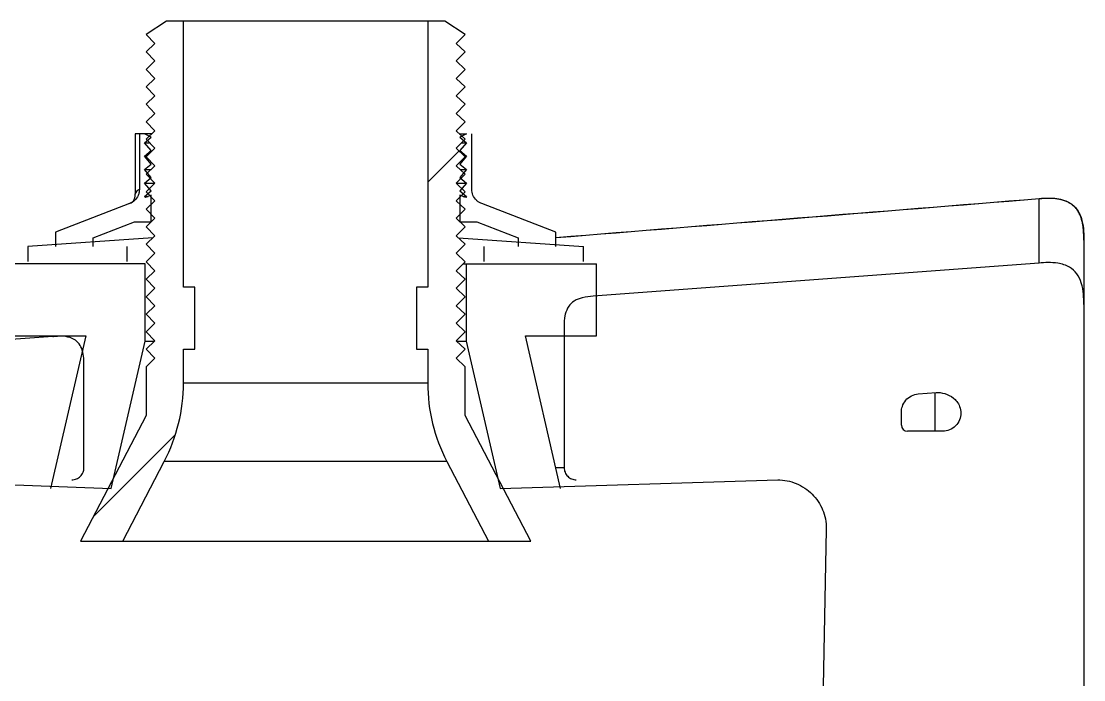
# Model space of a CAD drawing. Header units: inches. Extents: x 0.1 to 2.19, y 0.14 to 1.19.
# Drawn here: x 1.4893 to 1.5767, y 1.1362 to 1.1904 of the extents above; entities that cross this region are included whole.
import ezdxf

# ---------------------------------------------------------------- set-up
doc = ezdxf.new("R2010")
doc.units = ezdxf.units.IN
doc.header["$MEASUREMENT"] = 0

# ---------------------------------------------------------------- blocks, each defined once
blk = doc.blocks.new('bn30-3')
h = blk.add_hatch()
h.set_pattern_fill('ANSI31', color=256, scale=0.254, style=0)
h.set_pattern_definition([(44.99999999999999, (-1.059989171669457, 2.276300027014194), (-0.02245064030267288, 0.02245064030267288), [])])
edge = h.paths.add_edge_path()
edge.add_line((1.298347479674327, 3.139255518494387), (1.298347479674327, 3.144335518494387))
edge.add_line((1.298347479674327, 3.144335518494387), (1.29741219035396, 3.144335518494387))
edge.add_line((1.29741219035396, 3.144335518494387), (1.29741219035396, 3.166230318494385))
edge.add_line((1.29741219035396, 3.166230318494385), (1.296014716974781, 3.166230318494385))
edge.add_line((1.296014716974781, 3.166230318494385), (1.294338790353962, 3.165149935590911))
edge.add_line((1.294338790353962, 3.165149935590911), (1.295058057692053, 3.164408442175066))
edge.add_line((1.295058057692053, 3.164408442175066), (1.294338790353962, 3.163710734693666))
edge.add_line((1.294338790353962, 3.163710734693666), (1.295058057692053, 3.162969241277821))
edge.add_line((1.295058057692053, 3.162969241277828), (1.294338790353962, 3.162271533796428))
edge.add_line((1.294338790353962, 3.162271533796428), (1.295058057692053, 3.161530040380583))
edge.add_line((1.295058057692053, 3.161530040380583), (1.294338790353962, 3.160832332899183))
edge.add_line((1.294338790353962, 3.160832332899183), (1.295058057692053, 3.160090839483338))
edge.add_line((1.295058057692053, 3.160090839483338), (1.294338790353962, 3.159393132001938))
edge.add_line((1.294338790353962, 3.159393132001938), (1.295058057692053, 3.158651638586093))
edge.add_line((1.295058057692053, 3.158651638586093), (1.294338790353962, 3.157953931104693))
edge.add_line((1.294338790353962, 3.157953931104693), (1.295058057692053, 3.157212437688848))
edge.add_line((1.295058057692053, 3.157212437688855), (1.294601756428477, 3.156769813940343))
edge.add_line((1.294601756428477, 3.156769813940343), (1.294338790353962, 3.156514730207455))
edge.add_line((1.294338790353962, 3.156514730207455), (1.294436375378545, 3.156414129708338))
edge.add_line((1.294436375378545, 3.156414129708331), (1.295058057692053, 3.15577323679161))
edge.add_line((1.295058057692053, 3.15577323679161), (1.294338790353962, 3.15507552931021))
edge.add_line((1.294338790353962, 3.15507552931021), (1.295058057692053, 3.154334035894365))
edge.add_line((1.295058057692053, 3.154334035894365), (1.294449155156009, 3.153743385057965))
edge.add_line((1.294449155156009, 3.153743385057965), (1.294338790353962, 3.153636328412965))
edge.add_line((1.294338790353962, 3.153636328412965), (1.294664850874327, 3.153300192297479))
edge.add_line((1.294664850874334, 3.153300192297479), (1.295058057692053, 3.15289483499712))
edge.add_line((1.295058057692053, 3.15289483499712), (1.294605741486954, 3.152456076855962))
edge.add_line((1.294605741486954, 3.15245607685597), (1.294338790353962, 3.152197127515727))
edge.add_line((1.294338790353962, 3.15219712751572), (1.294485593503573, 3.15204578800244))
edge.add_line((1.29448559350358, 3.15204578800244), (1.294652669418831, 3.151873549274853))
edge.add_line((1.294652669418831, 3.151873549274853), (1.294757890353964, 3.151765076907935))
edge.add_line((1.294757890353964, 3.151765076907942), (1.295058057692053, 3.151455634099882))
edge.add_line((1.295058057692053, 3.151455634099875), (1.294757890353964, 3.151164464201891))
edge.add_line((1.294757890353964, 3.151164464201891), (1.294338790353962, 3.150757926618475))
edge.add_line((1.294338790353962, 3.150757926618482), (1.294757890353964, 3.150325876010697))
edge.add_line((1.294757890353964, 3.150325876010697), (1.295058057692053, 3.150016433202637))
edge.add_line((1.295058057692053, 3.150016433202637), (1.294757890353964, 3.149725263304653))
edge.add_line((1.294757890353964, 3.149725263304646), (1.294749154707837, 3.149716789507309))
edge.add_line((1.294749154707837, 3.149716789507309), (1.294338790353962, 3.149318725721237))
edge.add_line((1.294338790353962, 3.149318725721237), (1.295058057692053, 3.148577232305392))
edge.add_line((1.295058057692053, 3.148577232305392), (1.294338790353962, 3.147879524823992))
edge.add_line((1.294338790353962, 3.147879524823992), (1.295058057692053, 3.147138031408147))
edge.add_line((1.295058057692053, 3.147138031408147), (1.294338790353962, 3.146440323926747))
edge.add_line((1.294338790353962, 3.146440323926747), (1.295058057692053, 3.145698830510902))
edge.add_line((1.295058057692053, 3.145698830510902), (1.294338790353962, 3.145001123029502))
edge.add_line((1.294338790353962, 3.145001123029502), (1.295058057692053, 3.144259629613657))
edge.add_line((1.295058057692053, 3.144259629613664), (1.294338790353962, 3.143561922132264))
edge.add_line((1.294338790353962, 3.143561922132264), (1.295058057692053, 3.142820428716419))
edge.add_line((1.295058057692053, 3.142820428716419), (1.294338790353962, 3.142122721235019))
edge.add_line((1.294338790353962, 3.142122721235019), (1.295058057692053, 3.141381227819174))
edge.add_line((1.295058057692053, 3.141381227819174), (1.294338790353962, 3.140683520337774))
edge.add_line((1.294338790353962, 3.140683520337774), (1.295058057692053, 3.139942026921929))
edge.add_line((1.295058057692053, 3.139942026921929), (1.294338790353962, 3.139244319440529))
edge.add_line((1.294338790353962, 3.139244319440529), (1.295058057692053, 3.138502826024684))
edge.add_line((1.295058057692053, 3.138502826024691), (1.294338790353962, 3.137805118543291))
edge.add_line((1.294338790353962, 3.137805118543291), (1.294338790353962, 3.133794518494391))
edge.add_line((1.294338790353962, 3.133794518494391), (1.291656593858775, 3.128657323324781))
edge.add_line((1.291656593858775, 3.128657323324774), (1.291203644013656, 3.127789791150832))
edge.add_line((1.291203644013656, 3.127789791150832), (1.288941290353961, 3.123456718494388))
edge.add_line((1.288941290353961, 3.123456718494388), (1.292408382538298, 3.123456718494388))
edge.add_line((1.292408382538298, 3.123456718494388), (1.295828879483835, 3.130007976173609))
edge.add_ellipse((1.283468594413741, 3.136461441965736), major_axis=(0.0123602850700952, -0.006453465792124408), ratio=1, start_angle=2.007292904705041e-13, end_angle=27.56964771326894)
edge.add_line((1.29741219035396, 3.136461441965736), (1.29741219035396, 3.139255518494387))
edge.add_line((1.29741219035396, 3.139255518494387), (1.298347479674327, 3.139255518494387))
edge = h.paths.add_edge_path()
edge.add_line((1.316591210590474, 3.144335518494387), (1.316591210590474, 3.139255518494387))
edge.add_line((1.316591210590474, 3.139255518494387), (1.317503590353958, 3.139255518494387))
edge.add_line((1.317503590353965, 3.139255518494387), (1.317503590353965, 3.136461441965736))
edge.add_ellipse((1.331447186294184, 3.136461441965736), major_axis=(-0.01394359594022066, 5.901959186253013e-18), ratio=1, start_angle=0, end_angle=27.56964771326892)
edge.add_line((1.31908690122409, 3.130007976173609), (1.322507398169627, 3.123456718494388))
edge.add_line((1.322507398169627, 3.123456718494388), (1.325974490353964, 3.123456718494388))
edge.add_line((1.325974490353964, 3.123456718494388), (1.323712136694269, 3.127789791150832))
edge.add_line((1.323712136694269, 3.127789791150832), (1.32325918684915, 3.128657323324774))
edge.add_line((1.32325918684915, 3.128657323324774), (1.320576990353963, 3.133794518494383))
edge.add_line((1.320576990353963, 3.133794518494391), (1.320576990353963, 3.137805118543291))
edge.add_line((1.320576990353963, 3.137805118543291), (1.319857723015872, 3.138502826024691))
edge.add_line((1.319857723015872, 3.138502826024691), (1.320576990353963, 3.139244319440536))
edge.add_line((1.320576990353963, 3.139244319440529), (1.319857723015872, 3.139942026921929))
edge.add_line((1.319857723015872, 3.139942026921929), (1.320576990353963, 3.140683520337774))
edge.add_line((1.320576990353963, 3.140683520337774), (1.319857723015872, 3.141381227819174))
edge.add_line((1.319857723015872, 3.141381227819174), (1.320576990353963, 3.142122721235019))
edge.add_line((1.320576990353963, 3.142122721235019), (1.319857723015872, 3.142820428716419))
edge.add_line((1.319857723015872, 3.142820428716419), (1.320576990353963, 3.143561922132264))
edge.add_line((1.320576990353963, 3.143561922132264), (1.319857723015872, 3.144259629613664))
edge.add_line((1.319857723015872, 3.144259629613664), (1.320576990353963, 3.145001123029509))
edge.add_line((1.320576990353963, 3.145001123029502), (1.319857723015872, 3.145698830510902))
edge.add_line((1.319857723015872, 3.145698830510902), (1.320576990353963, 3.146440323926747))
edge.add_line((1.320576990353963, 3.146440323926747), (1.319857723015872, 3.147138031408147))
edge.add_line((1.319857723015872, 3.147138031408147), (1.320576990353963, 3.147879524823992))
edge.add_line((1.320576990353963, 3.147879524823992), (1.319857723015872, 3.148577232305392))
edge.add_line((1.319857723015872, 3.148577232305392), (1.320576990353963, 3.149318725721237))
edge.add_line((1.320576990353963, 3.149318725721237), (1.320166626000088, 3.149716789507309))
edge.add_line((1.320166626000088, 3.149716789507309), (1.320157890353961, 3.149725263304646))
edge.add_line((1.320157890353961, 3.149725263304646), (1.319857723015872, 3.15001643320263))
edge.add_line((1.319857723015872, 3.150016433202637), (1.320157890353961, 3.150325876010697))
edge.add_line((1.320157890353961, 3.150325876010697), (1.320576990353963, 3.150757926618482))
edge.add_line((1.320576990353963, 3.150757926618482), (1.320157890353961, 3.151164464201898))
edge.add_line((1.320157890353961, 3.151164464201891), (1.319857723015872, 3.151455634099875))
edge.add_line((1.319857723015872, 3.151455634099875), (1.320157890353961, 3.151765076907935))
edge.add_line((1.320157890353961, 3.151765076907942), (1.320263111289094, 3.15187354927486))
edge.add_line((1.320263111289094, 3.151873549274853), (1.320430187204344, 3.15204578800244))
edge.add_line((1.320430187204344, 3.15204578800244), (1.320576990353956, 3.15219712751572))
edge.add_line((1.320576990353963, 3.15219712751572), (1.320310039220971, 3.152456076855962))
edge.add_line((1.320310039220971, 3.15245607685597), (1.319857723015872, 3.152894834997127))
edge.add_line((1.319857723015872, 3.15289483499712), (1.320250929833591, 3.153300192297479))
edge.add_line((1.320250929833591, 3.153300192297479), (1.320576990353956, 3.153636328412965))
edge.add_line((1.320576990353963, 3.153636328412965), (1.320466625551916, 3.153743385057965))
edge.add_line((1.320466625551916, 3.153743385057965), (1.319857723015872, 3.154334035894365))
edge.add_line((1.319857723015872, 3.154334035894365), (1.320576990353963, 3.15507552931021))
edge.add_line((1.320576990353963, 3.15507552931021), (1.319857723015872, 3.15577323679161))
edge.add_line((1.319857723015872, 3.15577323679161), (1.32047940532938, 3.156414129708331))
edge.add_line((1.32047940532938, 3.156414129708331), (1.320576990353963, 3.156514730207448))
edge.add_line((1.320576990353963, 3.156514730207455), (1.320314024279448, 3.156769813940343))
edge.add_line((1.320314024279448, 3.156769813940343), (1.319857723015872, 3.157212437688855))
edge.add_line((1.319857723015872, 3.157212437688855), (1.320576990353963, 3.1579539311047))
edge.add_line((1.320576990353963, 3.157953931104693), (1.319857723015872, 3.158651638586093))
edge.add_line((1.319857723015872, 3.158651638586093), (1.320576990353963, 3.159393132001938))
edge.add_line((1.320576990353963, 3.159393132001938), (1.319857723015872, 3.160090839483338))
edge.add_line((1.319857723015872, 3.160090839483338), (1.320576990353963, 3.160832332899183))
edge.add_line((1.320576990353963, 3.160832332899183), (1.319857723015872, 3.161530040380583))
edge.add_line((1.319857723015872, 3.161530040380583), (1.320576990353963, 3.162271533796428))
edge.add_line((1.320576990353963, 3.162271533796428), (1.319857723015872, 3.162969241277828))
edge.add_line((1.319857723015872, 3.162969241277828), (1.320576990353963, 3.163710734693673))
edge.add_line((1.320576990353963, 3.163710734693666), (1.319857723015872, 3.164408442175066))
edge.add_line((1.319857723015872, 3.164408442175066), (1.320576990353963, 3.165149935590911))
edge.add_line((1.320576990353963, 3.165149935590911), (1.318901063733144, 3.166230318494385))
edge.add_line((1.318901063733144, 3.166230318494385), (1.317503590353965, 3.166230318494385))
edge.add_line((1.317503590353965, 3.166230318494385), (1.317503590353965, 3.144335518494387))
edge.add_line((1.317503590353965, 3.144335518494387), (1.316591210590481, 3.144335518494387))
h = blk.add_hatch()
h.set_pattern_fill('ANSI31', color=256, scale=0.254, angle=75.00017538262, style=0)
h.set_pattern_definition([(120.00017538262, (-1.059989171669457, 2.276300027014194), (-0.02749625797658591, -0.01587508416623468), [])])
edge = h.paths.add_edge_path()
edge.add_line((1.293382034496148, 3.149716789507309), (1.294749154707837, 3.149716789507309))
edge.add_line((1.294749154707837, 3.149716789507309), (1.294757890353964, 3.149716789507309))
edge.add_line((1.294757890353964, 3.149716789507309), (1.294757890353964, 3.149725263304646))
edge.add_line((1.294757890353964, 3.149725263304646), (1.294757890353964, 3.15032587601069))
edge.add_line((1.294757890353964, 3.150325876010697), (1.294757890353964, 3.151164464201891))
edge.add_line((1.294757890353964, 3.151164464201891), (1.294757890353964, 3.151765076907935))
edge.add_line((1.294757890353964, 3.151765076907942), (1.294757890353964, 3.151914224101908))
edge.add_line((1.294757890353964, 3.151914224101908), (1.294652669418831, 3.15187354927486))
edge.add_line((1.294652669418831, 3.151873549274853), (1.294285427682254, 3.151731586136989))
edge.add_line((1.294285427682254, 3.151731586136989), (1.294214112090579, 3.151815749798956))
edge.add_line((1.294214112090579, 3.151815749798956), (1.29448559350358, 3.15204578800244))
edge.add_line((1.29448559350358, 3.15204578800244), (1.294757890353964, 3.152276517162072))
edge.add_line((1.294757890353964, 3.152276517162072), (1.294605741486954, 3.152456076855962))
edge.add_line((1.294605741486954, 3.15245607685597), (1.294214112090579, 3.152918261398753))
edge.add_line((1.294214112090579, 3.152918261398753), (1.294664850874334, 3.153300192297486))
edge.add_line((1.294664850874334, 3.153300192297479), (1.294757890353964, 3.153379028761869))
edge.add_line((1.294757890353964, 3.153379028761869), (1.294449155156016, 3.153743385057965))
edge.add_line((1.294449155156009, 3.153743385057965), (1.294214112090579, 3.154020772998543))
edge.add_line((1.294214112090579, 3.154020772998543), (1.294757890353964, 3.154481540361658))
edge.add_line((1.294757890353964, 3.154481540361665), (1.294214112090579, 3.155123284598339))
edge.add_line((1.294214112090579, 3.155123284598339), (1.294757890353964, 3.155584051961455))
edge.add_line((1.294757890353964, 3.155584051961455), (1.294214112090579, 3.156225796198129))
edge.add_line((1.294214112090579, 3.156225796198129), (1.294436375378545, 3.156414129708331))
edge.add_line((1.294436375378545, 3.156414129708331), (1.294757890353964, 3.156686563561252))
edge.add_line((1.294757890353964, 3.156686563561252), (1.294601756428477, 3.156769813940343))
edge.add_line((1.294601756428477, 3.156769813940343), (1.294214112090579, 3.156976505330327))
edge.add_line((1.294214112090579, 3.156976505330327), (1.293784401292868, 3.156976505330327))
edge.add_line((1.293784401292868, 3.156976505330327), (1.293784401292868, 3.152409530971518))
edge.add_spline(control_points=[(1.293784401292868, 3.152409530971518), (1.293784401292868, 3.152323746640768), (1.293775693753801, 3.152238186275596), (1.293740407733829, 3.152066504733398), (1.293713174270167, 3.151981003457955), (1.293609941713697, 3.151745944244688), (1.293513139528898, 3.151607573666425), (1.293271548616566, 3.151375952749078), (1.293129041502809, 3.151284989500645), (1.292973095753915, 3.151224102693433)], knot_values=[-0.1534339444138696, -0.1534339444138696, -0.1534339444138696, -0.1534339444138696, -0.127696673846677, -0.127696673846677, -0.100849120696203, -0.100849120696203, -0.05067302963597432, -0.05067302963597432, -0.0004414671017095445, -0.0004414671017095445, -0.0004414671017095445, -0.0004414671017095445], degree=3, periodic=0)
edge.add_spline(control_points=[(1.292973095753915, 3.151224102693433), (1.292971761810463, 3.15122358187412), (1.292970426883727, 3.151223063255479), (1.292969027590487, 3.151222710731219)], knot_values=[-0.0004414671017095445, -0.0004414671017095445, -0.0004414671017095445, -0.0004414671017095445, -1.179162709123716e-05, -1.179162709123716e-05, -1.179162709123716e-05, -1.179162709123716e-05], degree=3, periodic=0)
edge.add_line((1.292969027590487, 3.151222710731219), (1.286883890353963, 3.148870404088456))
edge.add_line((1.286883890353963, 3.148870404088456), (1.286883890353963, 3.147705505330322))
edge.add_line((1.286883890353963, 3.147705505330322), (1.289982690353959, 3.147705505330322))
edge.add_line((1.289982690353959, 3.147705505330322), (1.289982690353959, 3.148402718929127))
edge.add_line((1.289982690353959, 3.148402718929127), (1.293382034496148, 3.149716789507309))
edge = h.paths.add_edge_path()
edge.add_line((1.320157890353961, 3.149716789507309), (1.320166626000088, 3.149716789507309))
edge.add_line((1.320166626000088, 3.149716789507309), (1.321533746211777, 3.149716789507309))
edge.add_line((1.321533746211777, 3.149716789507309), (1.324933090353966, 3.148402718929127))
edge.add_line((1.324933090353966, 3.148402718929127), (1.324933090353966, 3.147705505330322))
edge.add_line((1.324933090353966, 3.147705505330322), (1.328031890353962, 3.147705505330322))
edge.add_line((1.328031890353962, 3.147705505330322), (1.328031890353962, 3.148870404088456))
edge.add_line((1.328031890353962, 3.148870404088456), (1.321946753137489, 3.151222710723466))
edge.add_spline(control_points=[(1.321946753137489, 3.151222710723466), (1.321866076573336, 3.151253711608994), (1.321788828421433, 3.151292975288349), (1.321640344685953, 3.15138849918106), (1.321569918062188, 3.151445151658585), (1.321387791289261, 3.151626519545317), (1.321293779689618, 3.151766368047447), (1.321164748810475, 3.152075343234863), (1.321131379880271, 3.152241596216719), (1.321131379414027, 3.152409530156547)], knot_values=[-0.1534087586309688, -0.1534087586309688, -0.1534087586309688, -0.1534087586309688, -0.1274828448907883, -0.1274828448907883, -0.1004466422209943, -0.1004466422209943, -0.05038054016593978, -0.05038054016593978, -3.511881609870611e-07, -3.511881609870611e-07, -3.511881609870611e-07, -3.511881609870611e-07], degree=3, periodic=0)
edge.add_line((1.321131379414027, 3.152409530156547), (1.321131379415064, 3.156976505330327))
edge.add_line((1.321131379415057, 3.156976505330327), (1.320701668617346, 3.156976505330327))
edge.add_line((1.320701668617346, 3.156976505330327), (1.320314024279448, 3.156769813940343))
edge.add_line((1.320314024279448, 3.156769813940343), (1.320157890353961, 3.156686563561252))
edge.add_line((1.320157890353961, 3.156686563561252), (1.32047940532938, 3.156414129708331))
edge.add_line((1.32047940532938, 3.156414129708331), (1.320701668617346, 3.156225796198129))
edge.add_line((1.320701668617346, 3.156225796198129), (1.320157890353961, 3.155584051961455))
edge.add_line((1.320157890353961, 3.155584051961455), (1.320701668617346, 3.155123284598339))
edge.add_line((1.320701668617346, 3.155123284598339), (1.320157890353961, 3.154481540361665))
edge.add_line((1.320157890353961, 3.154481540361665), (1.320701668617346, 3.15402077299855))
edge.add_line((1.320701668617346, 3.154020772998543), (1.320466625551909, 3.153743385057965))
edge.add_line((1.320466625551916, 3.153743385057965), (1.320157890353968, 3.153379028761869))
edge.add_line((1.320157890353961, 3.153379028761869), (1.320250929833591, 3.153300192297479))
edge.add_line((1.320250929833591, 3.153300192297479), (1.320701668617346, 3.152918261398746))
edge.add_line((1.320701668617346, 3.152918261398753), (1.320310039220971, 3.15245607685597))
edge.add_line((1.320310039220971, 3.15245607685597), (1.320157890353961, 3.152276517162079))
edge.add_line((1.320157890353961, 3.152276517162072), (1.320430187204344, 3.15204578800244))
edge.add_line((1.320430187204344, 3.15204578800244), (1.320701668617346, 3.151815749798956))
edge.add_line((1.320701668617346, 3.151815749798956), (1.32063035302567, 3.151731586136989))
edge.add_line((1.32063035302567, 3.151731586136989), (1.320263111289094, 3.151873549274853))
edge.add_line((1.320263111289094, 3.151873549274853), (1.320157890353961, 3.151914224101901))
edge.add_line((1.320157890353961, 3.151914224101908), (1.320157890353961, 3.151765076907942))
edge.add_line((1.320157890353961, 3.151765076907942), (1.320157890353961, 3.151164464201898))
edge.add_line((1.320157890353961, 3.151164464201891), (1.320157890353961, 3.150325876010697))
edge.add_line((1.320157890353961, 3.150325876010697), (1.320157890353961, 3.149725263304646))
edge.add_line((1.320157890353961, 3.149725263304646), (1.320157890353961, 3.149716789507309))
for p, q in [((1.296014716974781, 3.166230318494385), (1.294338790353962, 3.165149935590911)), ((1.318901063733144, 3.166230318494385), (1.296014716974781, 3.166230318494385)), ((1.29741219035396, 3.144335518494387), (1.29741219035396, 3.166230318494385)), ((1.317503590353965, 3.166230318494385), (1.317503590353965, 3.144335518494387)), ((1.320576990353963, 3.165149935590911), (1.318901063733144, 3.166230318494385)), ((1.294338790353962, 3.165149935590911), (1.295058057692053, 3.164408442175066)), ((1.295058057692053, 3.164408442175066), (1.294338790353962, 3.163710734693666)), ((1.319857723015872, 3.164408442175066), (1.320576990353963, 3.165149935590911)), ((1.320576990353963, 3.163710734693666), (1.319857723015872, 3.164408442175066)), ((1.294338790353962, 3.163710734693666), (1.295058057692053, 3.162969241277828)), ((1.319857723015872, 3.162969241277828), (1.320576990353963, 3.163710734693666)), ((1.295058057692053, 3.162969241277828), (1.294338790353962, 3.162271533796428)), ((1.320576990353963, 3.162271533796428), (1.319857723015872, 3.162969241277828)), ((1.294338790353962, 3.162271533796428), (1.295058057692053, 3.161530040380583)), ((1.319857723015872, 3.161530040380583), (1.320576990353963, 3.162271533796428)), ((1.295058057692053, 3.161530040380583), (1.294338790353962, 3.160832332899183)), ((1.294338790353962, 3.160832332899183), (1.295058057692053, 3.160090839483338)), ((1.320576990353963, 3.160832332899183), (1.319857723015872, 3.161530040380583)), ((1.319857723015872, 3.160090839483338), (1.320576990353963, 3.160832332899183)), ((1.295058057692053, 3.160090839483338), (1.294338790353962, 3.159393132001938)), ((1.320576990353963, 3.159393132001938), (1.319857723015872, 3.160090839483338)), ((1.294338790353962, 3.159393132001938), (1.295058057692053, 3.158651638586093)), ((1.319857723015872, 3.158651638586093), (1.320576990353963, 3.159393132001938)), ((1.295058057692053, 3.158651638586093), (1.294338790353962, 3.157953931104693)), ((1.320576990353963, 3.157953931104693), (1.319857723015872, 3.158651638586093)), ((1.294338790353962, 3.157953931104693), (1.295058057692053, 3.157212437688855)), ((1.319857723015872, 3.157212437688855), (1.320576990353963, 3.157953931104693)), ((1.294814834788454, 3.156976505330327), (1.293435316055508, 3.156976505330327)), ((1.293435316055508, 3.156976505330327), (1.293435316055508, 3.151995496572845)), ((1.293784401292868, 3.156976505330327), (1.293784401292868, 3.152409530971518)), ((1.294757890353964, 3.156686563561252), (1.294214112090579, 3.156976505330327)), ((1.294214112090579, 3.156225796198136), (1.294757890353964, 3.156686563561252)), ((1.295058057692053, 3.157212437688855), (1.294338790353962, 3.156514730207455)), ((1.294338790353962, 3.156514730207455), (1.295058057692053, 3.15577323679161)), ((1.320576990353963, 3.156514730207455), (1.319857723015872, 3.157212437688855)), ((1.319857723015872, 3.15577323679161), (1.320576990353963, 3.156514730207455)), ((1.320100945919471, 3.156976505330327), (1.320701668617346, 3.156976505330327)), ((1.320701668617346, 3.156976505330327), (1.320157890353961, 3.156686563561252)), ((1.320157890353961, 3.156686563561252), (1.320701668617346, 3.156225796198136)), ((1.321131379414027, 3.152409530156547), (1.321131379415057, 3.156976505330327)), ((1.294757890353964, 3.155584051961455), (1.294214112090579, 3.156225796198136)), ((1.294214112090579, 3.156225796198136), (1.294619063639374, 3.156225796198136)), ((1.294214112090579, 3.155123284598339), (1.294757890353964, 3.155584051961455)), ((1.295058057692053, 3.15577323679161), (1.294338790353962, 3.15507552931021)), ((1.320576990353963, 3.15507552931021), (1.319857723015872, 3.15577323679161)), ((1.320701668617346, 3.156225796198136), (1.320157890353961, 3.155584051961455)), ((1.320157890353961, 3.155584051961455), (1.320701668617346, 3.155123284598339)), ((1.320296717068551, 3.156225796198136), (1.320701668617346, 3.156225796198136)), ((1.294757890353964, 3.154481540361665), (1.294214112090579, 3.155123284598339)), ((1.294214112090579, 3.155123284598339), (1.294388021328103, 3.155123284598339)), ((1.294338790353962, 3.15507552931021), (1.295058057692053, 3.154334035894365)), ((1.319857723015872, 3.154334035894365), (1.320576990353963, 3.15507552931021)), ((1.320701668617346, 3.155123284598339), (1.320157890353961, 3.154481540361665)), ((1.320527759379821, 3.155123284598339), (1.320701668617346, 3.155123284598339)), ((1.294214112090579, 3.154020772998543), (1.294757890353964, 3.154481540361665)), ((1.294757890353964, 3.153379028761869), (1.294214112090579, 3.154020772998543)), ((1.294214112090579, 3.154020772998543), (1.294735114660469, 3.154020772998543)), ((1.295058057692053, 3.154334035894365), (1.294338790353962, 3.153636328412965)), ((1.320576990353963, 3.153636328412965), (1.319857723015872, 3.154334035894365)), ((1.320157890353961, 3.154481540361665), (1.320701668617346, 3.154020772998543)), ((1.320701668617346, 3.154020772998543), (1.320157890353961, 3.153379028761869)), ((1.320180666047449, 3.154020772998543), (1.320701668617346, 3.154020772998543)), ((1.294214112090579, 3.152918261398753), (1.294757890353964, 3.153379028761869)), ((1.294338790353962, 3.153636328412965), (1.295058057692053, 3.15289483499712)), ((1.319857723015872, 3.15289483499712), (1.320576990353963, 3.153636328412965)), ((1.320157890353961, 3.153379028761869), (1.320701668617346, 3.152918261398753)), ((1.294757890353964, 3.152276517162072), (1.294214112090579, 3.152918261398753)), ((1.294214112090579, 3.152918261398753), (1.295035333490894, 3.152918261398753)), ((1.294214112090579, 3.151815749798956), (1.294757890353964, 3.152276517162072)), ((1.295058057692053, 3.15289483499712), (1.294338790353962, 3.15219712751572)), ((1.294338790353962, 3.15219712751572), (1.295058057692053, 3.151455634099882)), ((1.320576990353963, 3.15219712751572), (1.319857723015872, 3.15289483499712)), ((1.319857723015872, 3.151455634099882), (1.320576990353963, 3.15219712751572)), ((1.319880447217031, 3.152918261398753), (1.320701668617346, 3.152918261398753)), ((1.320701668617346, 3.152918261398753), (1.320157890353961, 3.152276517162072)), ((1.320157890353961, 3.152276517162072), (1.320701668617346, 3.151815749798956)), ((1.292969027590487, 3.151222710731219), (1.286883890353963, 3.148870404088456)), ((1.294285427682254, 3.151731586136989), (1.294214112090579, 3.151815749798956)), ((1.294214112090579, 3.151815749798956), (1.294503149055856, 3.151815749798956)), ((1.294757890353964, 3.151914224101908), (1.294285427682254, 3.151731586136989)), ((1.295058057692053, 3.151455634099882), (1.294338790353962, 3.150757926618482)), ((1.294757890353964, 3.149716789507309), (1.294757890353964, 3.151914224101908)), ((1.320576990353963, 3.150757926618482), (1.319857723015872, 3.151455634099882)), ((1.32063035302567, 3.151731586136989), (1.320157890353961, 3.151914224101908)), ((1.320157890353961, 3.151914224101908), (1.320157890353961, 3.149716789507309)), ((1.320412631652069, 3.151815749798956), (1.320701668617346, 3.151815749798956)), ((1.320701668617346, 3.151815749798956), (1.32063035302567, 3.151731586136989)), ((1.328031890353962, 3.148870404088456), (1.321946753137489, 3.151222710723474)), ((1.367812079663352, 3.14633193158749), (1.367812079658052, 3.151617340636548)), ((1.294338790353962, 3.150757926618482), (1.295058057692053, 3.150016433202637)), ((1.319857723015872, 3.150016433202637), (1.320576990353963, 3.150757926618482)), ((1.289982690353959, 3.148402718929127), (1.293382034496148, 3.149716789507309)), ((1.293382034496148, 3.149716789507309), (1.294757890353964, 3.149716789507309)), ((1.295058057692053, 3.150016433202637), (1.294338790353962, 3.149318725721237)), ((1.320576990353963, 3.149318725721237), (1.319857723015872, 3.150016433202637)), ((1.320157890353961, 3.149716789507309), (1.321533746211777, 3.149716789507309)), ((1.321533746211777, 3.149716789507309), (1.324933090353966, 3.148402718929127)), ((1.286883890353963, 3.148870404088456), (1.286883890353963, 3.147705505330322)), ((1.294338790353962, 3.149318725721237), (1.295058057692053, 3.148577232305392)), ((1.295058057692053, 3.148577232305392), (1.294338790353962, 3.147879524823992)), ((1.319857723015872, 3.148577232305392), (1.320576990353963, 3.149318725721237)), ((1.320576990353963, 3.147879524823992), (1.319857723015872, 3.148577232305392)), ((1.328031890353962, 3.147705505330322), (1.328031890353962, 3.148870404088456)), ((1.294878151678496, 3.148402718929127), (1.284597890353965, 3.147705505330322)), ((1.284597890353965, 3.147705505330322), (1.284597890353965, 3.146460905330322)), ((1.289982690353959, 3.147705505330322), (1.289982690353959, 3.148402718929127)), ((1.29278939035396, 3.146460905330322), (1.29278939035396, 3.147705505330322)), ((1.294338790353962, 3.147879524823992), (1.295058057692053, 3.147138031408147)), ((1.319857723015872, 3.147138031408147), (1.320576990353963, 3.147879524823992)), ((1.320037629029429, 3.148402718929127), (1.33031789035396, 3.147705505330322)), ((1.322126390353965, 3.147705505330322), (1.322126390353965, 3.146460905330322)), ((1.324933090353966, 3.148402718929127), (1.324933090353966, 3.147705505330322)), ((1.33031789035396, 3.146460905330322), (1.33031789035396, 3.147705505330322)), ((1.37147639819392, 3.148219801718696), (1.37147639819392, 2.617414905546745)), ((1.295058057692053, 3.147138031408147), (1.294338790353962, 3.146440323926747)), ((1.320576990353963, 3.146440323926747), (1.319857723015872, 3.147138031408147)), ((1.29424989035396, 3.146280991150832), (1.283531090353961, 3.146280991150832)), ((1.29424989035396, 3.139894941470601), (1.29424989035396, 3.146280991150832)), ((1.294338790353962, 3.146440323926747), (1.295058057692053, 3.145698830510902)), ((1.319857723015872, 3.145698830510902), (1.320576990353963, 3.146440323926747)), ((1.320422433537736, 3.146280991150832), (1.331384690353964, 3.146280991150832)), ((1.320665890353965, 3.146280991150832), (1.320665890353965, 3.139894941470601)), ((1.367812162803006, 3.146330813869021), (1.331113645371026, 3.143601054907229)), ((1.331384690353964, 3.14033739115083), (1.331384690353964, 3.146280991150832)), ((1.295058057692053, 3.145698830510902), (1.294338790353962, 3.145001123029509)), ((1.320576990353963, 3.145001123029509), (1.319857723015872, 3.145698830510902)), ((1.294338790353962, 3.145001123029509), (1.295058057692053, 3.144259629613664)), ((1.295058057692053, 3.144259629613664), (1.294338790353962, 3.143561922132264)), ((1.298347479674327, 3.144335518494387), (1.29741219035396, 3.144335518494387)), ((1.298347479674327, 3.139255518494387), (1.298347479674327, 3.144335518494387)), ((1.316591210590474, 3.144335518494387), (1.316591210590474, 3.139255518494387)), ((1.317503590353965, 3.144335518494387), (1.316591210590474, 3.144335518494387)), ((1.319857723015872, 3.144259629613664), (1.320576990353963, 3.145001123029509)), ((1.320576990353963, 3.143561922132264), (1.319857723015872, 3.144259629613664)), ((1.294338790353962, 3.143561922132264), (1.295058057692053, 3.142820428716419)), ((1.319857723015872, 3.142820428716419), (1.320576990353963, 3.143561922132264)), ((1.295058057692053, 3.142820428716419), (1.294338790353962, 3.142122721235019)), ((1.320576990353963, 3.142122721235019), (1.319857723015872, 3.142820428716419)), ((1.294338790353962, 3.142122721235019), (1.295058057692053, 3.141381227819174)), ((1.319857723015872, 3.141381227819174), (1.320576990353963, 3.142122721235019)), ((1.295058057692053, 3.141381227819174), (1.294338790353962, 3.140683520337774)), ((1.320576990353963, 3.140683520337774), (1.319857723015872, 3.141381227819174)), ((1.328726733633857, 3.141035463812578), (1.328726733633857, 3.129493963938856)), ((1.286655678372028, 3.140294122030078), (1.265873327741659, 3.138748261002164)), ((1.283531090353961, 3.14033739115083), (1.289373090353962, 3.14033739115083)), ((1.289373090353962, 3.14033739115083), (1.28647749035396, 3.127789791150832)), ((1.291456394126321, 3.127789791150832), (1.29424989035396, 3.139894941470601)), ((1.29424989035396, 3.139894941470601), (1.295009517253334, 3.139894941470601)), ((1.294338790353962, 3.140683520337774), (1.295058057692053, 3.139942026921929)), ((1.295058057692053, 3.139942026921929), (1.294338790353962, 3.139244319440529)), ((1.319857723015872, 3.139942026921929), (1.320576990353963, 3.140683520337774)), ((1.320576990353963, 3.139244319440529), (1.319857723015872, 3.139942026921929)), ((1.319906263454584, 3.139894941470601), (1.320665890353965, 3.139894941470601)), ((1.320665890353965, 3.139894941470601), (1.323459386581604, 3.127789791150832)), ((1.328438290353965, 3.127789791150832), (1.325542690353963, 3.14033739115083)), ((1.325542690353963, 3.14033739115083), (1.331384690353964, 3.14033739115083)), ((1.294338790353962, 3.139244319440529), (1.295058057692053, 3.138502826024691)), ((1.29741219035396, 3.136461441965736), (1.29741219035396, 3.139255518494387)), ((1.29741219035396, 3.139255518494387), (1.298347479674327, 3.139255518494387)), ((1.316591210590474, 3.139255518494387), (1.317503590353965, 3.139255518494387)), ((1.317503590353965, 3.139255518494387), (1.317503590353965, 3.136461441965736)), ((1.319857723015872, 3.138502826024691), (1.320576990353963, 3.139244319440529)), ((1.295058057692053, 3.138502826024691), (1.294338790353962, 3.137805118543291)), ((1.320576990353963, 3.137805118543291), (1.319857723015872, 3.138502826024691)), ((1.289226062753976, 3.129493963938856), (1.289226062753976, 3.137913441356865)), ((1.294338790353962, 3.137805118543291), (1.294338790353962, 3.133794518494391)), ((1.320576990353963, 3.133794518494391), (1.320576990353963, 3.137805118543291)), ((1.317503590353965, 3.136461441965736), (1.29741219035396, 3.136461441965736)), ((1.357865130554472, 3.135563294971625), (1.35932804134076, 3.135672109596847)), ((1.294338790353962, 3.133794518494391), (1.288941290353961, 3.123456718494388)), ((1.325974490353964, 3.123456718494388), (1.320576990353963, 3.133794518494391)), ((1.356476398193919, 3.132993963938873), (1.356476398193919, 3.134067426556172)), ((1.359863601459203, 3.132493963938856), (1.356976398193922, 3.132493963938856)), ((1.292408382538298, 3.123456718494388), (1.295828879483835, 3.130007976173609)), ((1.31908690122409, 3.130007976173609), (1.295828879483835, 3.130007976173609)), ((1.31908690122409, 3.130007976173609), (1.322507398169627, 3.123456718494388)), ((1.328726733633857, 3.129493963938856), (1.328045019710572, 3.129493963938856)), ((1.273002674647962, 3.128493963938858), (1.291456394126321, 3.127789791150832)), ((1.323459386581604, 3.127789791150832), (1.346296310412605, 3.128493963938858)), ((1.350295520099436, 3.124411258331783), (1.349381615387671, 3.080221039619907)), ((1.288941290353961, 3.123456718494388), (1.325974490353964, 3.123456718494388))]:
    blk.add_line(p, q)
for centre, radius, start, end in [((1.283468594413741, 3.136461441965736), 0.01394359594022063, 332.4303522867384, 0), ((1.331447186294184, 3.136461441965736), 0.01394359594022064, 180, 207.5696477132614), ((1.356976398193922, 3.132993963938858), 0.0004999999999999716, 180, 270)]:
    blk.add_arc(centre, radius, start, end)
for centre, major_axis, ratio, start_param, end_param in [((1.292140636345472, 3.1519465302515), (0.001092636371904181, 0.000721013786431617), 0.9631014411733326, 5.292174846679908, 5.694594331782531), ((1.293290655547956, 3.151987217687179), (-2.871005388401533e-06, -0.0004614628775121893), 0.3134213330366364, 1.518023848082736, 1.590687734835009)]:
    blk.add_ellipse(centre, major_axis=major_axis, ratio=ratio, start_param=start_param, end_param=end_param)
for points, degree, knots in [([(1.293784401292868, 3.152409530971518), (1.293784401292868, 3.152323746640768), (1.293775693753801, 3.152238186275596), (1.293740407733829, 3.152066504733398), (1.293713174270167, 3.151981003457955), (1.293609941713697, 3.151745944244688), (1.293513139528898, 3.151607573666425), (1.293270514774164, 3.151374961571378), (1.293126601937509, 3.151283435143355), (1.292969090978829, 3.151222546840735)], 3, [-0.1534339444138696, -0.1534339444138696, -0.1534339444138696, -0.1534339444138696, -0.127696673846677, -0.127696673846677, -0.100849120696203, -0.100849120696203, -0.05067302963597432, -0.05067302963597432, -1.179162709123716e-05, -1.179162709123716e-05, -1.179162709123716e-05, -1.179162709123716e-05]), ([(1.321946690584376, 3.151222548992251), (1.321866076573336, 3.151253711608994), (1.321788828421433, 3.151292975288349), (1.321640344685953, 3.15138849918106), (1.321569918062188, 3.151445151658585), (1.321387791289261, 3.151626519545317), (1.321293779689618, 3.151766368047447), (1.321164748810475, 3.152075343234863), (1.321131379880271, 3.152241596216726), (1.321131379415064, 3.152409530156547)], 3, [-0.1534087586309688, -0.1534087586309688, -0.1534087586309688, -0.1534087586309688, -0.1274828448907883, -0.1274828448907883, -0.1004466422209943, -0.1004466422209943, -0.05038054016593978, -0.05038054016593978, -3.511881609870611e-07, -3.511881609870611e-07, -3.511881609870611e-07, -3.511881609870611e-07]), ([(1.292973095753922, 3.151224102693412), (1.293197501245778, 3.151311718632826), (1.293288254616733, 3.151422903092673), (1.293329353079258, 3.151472209849878), (1.293333386501942, 3.151478345233599), (1.293333386501935, 3.151478345233592)], 3, [0, 0, 0, 0, 0.2371190412756635, 0.2371190412756635, 0.3208897280059886, 0.3208897280059886, 0.3208897280059886, 0.3208897280059886]), ([(1.36780179573077, 3.151632910858758), (1.36839452660351, 3.151680611171741), (1.369008406044046, 3.151712360048933), (1.369875694931501, 3.151508030741716), (1.370158482952966, 3.151398908521479), (1.370514238854931, 3.15116408733703), (1.370617997666201, 3.151079941639395), (1.370860466029868, 3.150837580837738), (1.37098547958702, 3.150662337890552), (1.37119020513218, 3.150277205560641), (1.371269079788135, 3.150062645761082), (1.371406359042702, 3.149542341276444), (1.371446228178783, 3.149229020181352), (1.371475810819561, 3.148693073638384), (1.371476398193913, 3.148468595175814), (1.37147639819392, 3.148244415999216)], 3, [0, 0, 0, 0, 0.1795886819778783, 0.1795886819778783, 0.2678565385560603, 0.2678565385560603, 0.3075390246651316, 0.3075390246651316, 0.3707183465327699, 0.3707183465327699, 0.4383888042126804, 0.4383888042126804, 0.5321513611777365, 0.5321513611777365, 0.5994176033111325, 0.5994176033111325, 0.5994176033111325, 0.5994176033111325]), ([(1.367812079775938, 3.151617363859621), (1.367810368646893, 3.151622472703657), (1.367808646382905, 3.151626268550004), (1.36780698200667, 3.151628926430767), (1.367805255880143, 3.151631682921987), (1.367803517182473, 3.151632994933756), (1.367801798520205, 3.151632891497933)], 3, [0, 0, 0, 0, 0.01562085933180666, 0.01562085933180666, 0.01562085933180666, 0.0318212706405827, 0.0318212706405827, 0.0318212706405827, 0.0318212706405827]), ([(1.37147639819392, 3.14821981329424), (1.371476398193906, 3.148829362358157), (1.371476396630968, 3.149438912100372), (1.371201741828791, 3.150777211306988), (1.370386068551042, 3.151533497835523), (1.369029376797712, 3.151707771685977), (1.368420728642462, 3.151662556253349), (1.367812080548383, 3.151617340704554)], 5, [1.896869067662919e-06, 1.896869067662919e-06, 1.896869067662919e-06, 1.896869067662919e-06, 1.896869067662919e-06, 1.896869067662919e-06, 0.5, 0.5, 0.9999998537190488, 0.9999998537190488, 0.9999998537190488, 0.9999998537190488, 0.9999998537190488, 0.9999998537190488]), ([(1.37147639819392, 3.142930054999198), (1.371476398193913, 3.143430642225354), (1.371476398192613, 3.144079519961416), (1.371190382640776, 3.144970431431886), (1.371068488040741, 3.145229041997375), (1.370737173265034, 3.145672197888835), (1.370541648802764, 3.145846109665527), (1.370016315956114, 3.146155461642913), (1.369684972072164, 3.146257890568158), (1.368796799233145, 3.146405178407107), (1.368257797418465, 3.146365085623621), (1.367812079663352, 3.146331931587603)], 3, [-0.5037471537433463, -0.5037471537433463, -0.5037471537433463, -0.5037471537433463, -0.3474415871157792, -0.3474415871157792, -0.2799233779952778, -0.2799233779952778, -0.2152819300098199, -0.2152819300098199, -0.1340847331318052, -0.1340847331318052, 0, 0, 0, 0]), ([(1.331113645404734, 3.143601054454052), (1.330841769781571, 3.143580831454024), (1.330531115743774, 3.143557723982546), (1.329983003153657, 3.143417987972185), (1.329758602392957, 3.143331697937604), (1.329362081085968, 3.143080606435888), (1.329221124530555, 3.142936937871774), (1.328972987419363, 3.142586475912253), (1.328880304320926, 3.14235619055902), (1.328726798416703, 3.141733533017984), (1.328726792676648, 3.14135135792921), (1.328726792339644, 3.141035463812578)], 3, [-0.3032796180197118, -0.3032796180197118, -0.3032796180197118, -0.3032796180197118, -0.2415754516853865, -0.2415754516853865, -0.1971457605886634, -0.1971457605886634, -0.1532773620417454, -0.1532773620417454, -0.09477132482662518, -0.09477132482662518, -5.324200119463495e-06, -5.324200119463495e-06, -5.324200119463495e-06, -5.324200119463495e-06]), ([(1.289225496172755, 3.137913441356865), (1.289225499258976, 3.138263758358214), (1.289225499158086, 3.138717738430991), (1.289024975849593, 3.139341135318212), (1.288939525475911, 3.139522042630269), (1.288707223811564, 3.139832247412578), (1.288570058303733, 3.139954004628194), (1.288201390459797, 3.140170706768991), (1.287968702136837, 3.140242430578603), (1.287345862785287, 3.140345365515344), (1.286968132720013, 3.140317360099893), (1.286655678624363, 3.140294118637712)], 3, [-0.3529728640400155, -0.3529728640400155, -0.3529728640400155, -0.3529728640400155, -0.2435958929934041, -0.2435958929934041, -0.196339857108222, -0.196339857108222, -0.1510360907653199, -0.1510360907653199, -0.0940491333366064, -0.0940491333366064, -9.27130206015564e-05, -9.27130206015564e-05, -9.27130206015564e-05, -9.27130206015564e-05]), ([(1.286655678624363, 3.140294118637712), (1.28667223843037, 3.140295438782729), (1.28669334596016, 3.14029712171191), (1.286718947207277, 3.140299163231795), (1.286815391451995, 3.140306853983837), (1.286975956966778, 3.140319654732686), (1.287198487057282, 3.140337369003731)], 3, [0.1201195449354013, 0.1201195449354013, 0.1201195449354013, 0.1201195449354013, 0.1256796340894, 0.1256796340894, 0.1256796340894, 0.1466254339807656, 0.1466254339807656, 0.1466254339807656, 0.1466254339807656]), ([(1.356476398193919, 3.134067426554282), (1.356476398101478, 3.134227997432852), (1.356502180999975, 3.134387531653033), (1.356613263178147, 3.134722220672245), (1.356708219211356, 3.134891207375716), (1.356961633671929, 3.135189984624098), (1.357119932932022, 3.135314964579329), (1.357474778505079, 3.135494887239069), (1.357667526049532, 3.135548596484718), (1.357865130554487, 3.135563294969742)], 3, [-0.2251485370978117, -0.2251485370978117, -0.2251485370978117, -0.2251485370978117, -0.1769772735068035, -0.1769772735068035, -0.1193561025293605, -0.1193561025293605, -0.05944512364809054, -0.05944512364809054, 0, 0, 0, 0]), ([(1.35932804134076, 3.135672109596847), (1.359378637234514, 3.135675873089326), (1.359428364201946, 3.135677619626243), (1.359723225291432, 3.135677619626243), (1.360013726551664, 3.135619835329571), (1.360469803561941, 3.13543092203718), (1.360716078641751, 3.135266366279772), (1.360936157477724, 3.135046287431287), (1.360981629966531, 3.134996339463278), (1.361025211131356, 3.134942996399829)], 3, [0.5779748555104202, 0.5779748555104202, 0.5779748555104202, 0.5779748555104202, 0.5923850531014762, 0.5923850531014762, 0.6664331823557983, 0.6664331823557983, 0.7404813137600376, 0.7404813137600376, 0.7598047273977595, 0.7598047273977595, 0.7598047273977595, 0.7598047273977595]), ([(1.361025211606808, 3.134942996785064), (1.361126519550957, 3.134818996468191), (1.361207321778522, 3.134679570519047), (1.361330657606956, 3.134357242025786), (1.361364239566868, 3.134173713294778), (1.361362921538962, 3.133796867924232), (1.361325450035608, 3.133606915953358), (1.361178117398673, 3.13324441205657), (1.361066916981372, 3.133076460888994), (1.360786248888836, 3.132794798954905), (1.360619919421907, 3.132683522009629), (1.360255034552985, 3.132532642922286), (1.36006027118939, 3.132493963938856), (1.35986360145904, 3.132493963938856)], 3, [-0.3393805224420491, -0.3393805224420491, -0.3393805224420491, -0.3393805224420491, -0.2913436196712494, -0.2913436196712494, -0.2358447096519672, -0.2358447096519672, -0.1782893174534506, -0.1782893174534506, -0.118454598614821, -0.118454598614821, -0.05900091910509341, -0.05900091910509341, 0, 0, 0, 0]), ([(1.288223669457913, 3.128493963938858), (1.288347460593997, 3.128493963938858), (1.288493164764873, 3.128522898484391), (1.288721823457955, 3.128617479614817), (1.288845272435438, 3.128699816296333), (1.289020152207357, 3.128874433952539), (1.289102578386242, 3.1289975616791), (1.289197140698313, 3.12922551937838), (1.289226062753976, 3.12937064648127), (1.289226062753976, 3.129493963938856)], 3, [0.1482583432552456, 0.1482583432552456, 0.1482583432552456, 0.1482583432552456, 0.1853956840801163, 0.1853956840801163, 0.2224926677547564, 0.2224926677547564, 0.2595353053616185, 0.2595353053616185, 0.2965305426375836, 0.2965305426375836, 0.2965305426375836, 0.2965305426375836]), ([(1.328726733633857, 3.129493963938856), (1.328726733633857, 3.12937064648127), (1.32875565568952, 3.12922551937838), (1.328850218001591, 3.1289975616791), (1.328932644180483, 3.128874433952539), (1.329107523952395, 3.128699816296333), (1.329230972929878, 3.128617479614817), (1.32945963162296, 3.128522898484391), (1.329605335793843, 3.128493963938858), (1.329729126929927, 3.128493963938858)], 3, [0.2965305426375839, 0.2965305426375839, 0.2965305426375839, 0.2965305426375839, 0.3335257799135488, 0.3335257799135488, 0.3705684175204114, 0.3705684175204114, 0.4076654011950516, 0.4076654011950516, 0.4448027420199231, 0.4448027420199231, 0.4448027420199231, 0.4448027420199231]), ([(1.346296310412605, 3.128493963938858), (1.346543142843061, 3.128493963938858), (1.346812715871003, 3.128469611125112), (1.347340661633069, 3.128364597309236), (1.34759903436516, 3.128283936296839), (1.348055119901133, 3.128095021266134), (1.348294851862235, 3.127969362961807), (1.34874242009333, 3.127670310640177), (1.348950256350413, 3.12749691660354), (1.349299327076757, 3.127147849274166), (1.349472721607242, 3.126940016927954), (1.349771775304689, 3.126492456194953), (1.349897434452913, 3.126252727795645), (1.350086349030356, 3.125796651895016), (1.350167009410434, 3.125538286557784), (1.350272022515604, 3.125010355495135), (1.350296375231657, 3.124740789767927), (1.350296375231657, 3.12449396393886), (1.350296375231657, 3.124466661174424), (1.350296095478718, 3.124439079763768), (1.350295520099436, 3.124411258331783)], 3, [-0.592389847754546, -0.592389847754546, -0.592389847754546, -0.592389847754546, -0.5183401186179091, -0.5183401186179091, -0.4442903894812724, -0.4442903894812724, -0.3702412953760597, -0.3702412953760597, -0.2961922012708471, -0.2961922012708471, -0.2221438493550658, -0.2221438493550658, -0.1480954974392845, -0.1480954974392845, -0.07404774871964248, -0.07404774871964248, 0, 0, 0, 0.008190829330463065, 0.008190829330463065, 0.008190829330463065, 0.008190829330463065])]:
    blk.add_open_spline(points, degree=degree, knots=knots)
for points in [[(1.293435316350482, 3.151995496892788), (1.293551209147715, 3.152222831510748), (1.293667533267289, 3.152367681030739), (1.293784401292868, 3.152409530971518)], [(1.328031890353962, 3.14842492598968), (1.341284181234585, 3.149494598390348), (1.354540825809366, 3.150563978234885), (1.367801568897889, 3.151632912049813)], [(1.367812077963059, 3.15161736371352), (1.354547758466921, 3.150548394280584), (1.341287640270366, 3.14947898900369), (1.328031890353962, 3.148409293941569)], [(1.367801798520205, 3.151632891497933), (1.367801723506936, 3.151632886983336), (1.367801648531838, 3.151632879772315), (1.367801573597617, 3.151632869867285)], [(1.359226242195774, 3.135664537434607), (1.35922624214944, 3.13460768576774), (1.359226242103389, 3.133550827935863), (1.359226242057623, 3.132493963938863)]]:
    blk.add_open_spline(points, degree=3)

msp = doc.modelspace()

# ---------------------------------------------------------------- block references
msp.add_blockref('bn30-3', (0.2052389290383929, -1.975856682726583))

doc.saveas('drawing.dxf')
